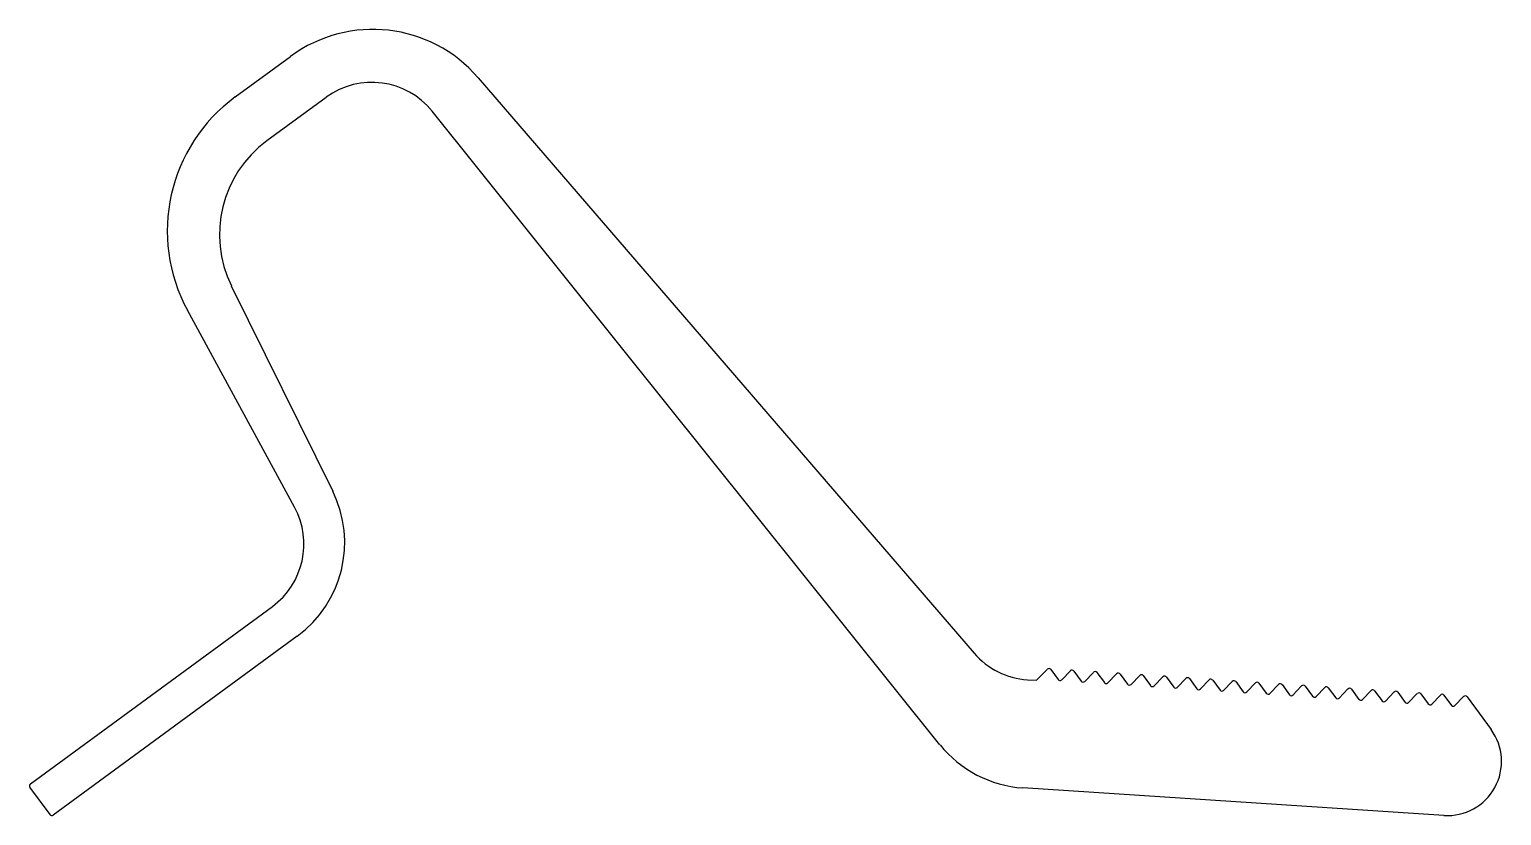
# Model space of a CAD drawing. Extents: x 9 to 200, y 7 to 109.
import ezdxf

# ---------------------------------------------------------------- set-up
doc = ezdxf.new("R2010")
doc.units = 0
doc.layers.get('0').update_dxf_attribs({"linetype": 'CONTINUOUS'})

msp = doc.modelspace()

# ---------------------------------------------------------------- linework, layer by layer
for p, q in [((35.69, 100.32), (42.85, 105.57)), ((67.13, 102.81), (131.29, 28.36)), ((47.46, 100.27), (39.76, 94.63)), ((126.88, 16.51), (61.18, 98.47)), ((35.18, 75.9), (48.3, 49.3)), ((43.36, 47.23), (29.51, 72.72)), ((9.18, 11.43), (40.49, 34.4)), ((43.72, 30.57), (12.14, 7.4)), ((138.21, 24.91), (139.39, 24.84)), ((139.39, 24.84), (140.75, 26.26)), ((141.21, 26.23), (142.17, 24.93)), ((142.63, 24.9), (143.75, 26.07)), ((144.2, 26.04), (145.16, 24.73)), ((145.62, 24.7), (146.74, 25.87)), ((147.2, 25.84), (148.16, 24.54)), ((148.61, 24.51), (149.73, 25.68)), ((150.19, 25.65), (151.15, 24.34)), ((151.61, 24.31), (152.73, 25.48)), ((153.19, 25.45), (154.14, 24.15)), ((154.6, 24.12), (155.72, 25.29)), ((156.18, 25.26), (157.14, 23.95)), ((157.59, 23.92), (158.71, 25.09)), ((159.17, 25.06), (160.13, 23.75)), ((160.59, 23.72), (161.71, 24.89)), ((162.17, 24.86), (163.12, 23.56)), ((163.58, 23.53), (164.7, 24.7)), ((165.16, 24.67), (166.12, 23.36)), ((166.58, 23.33), (167.69, 24.5)), ((168.15, 24.47), (169.11, 23.17)), ((169.57, 23.14), (170.69, 24.31)), ((171.15, 24.28), (172.1, 22.97)), ((172.56, 22.94), (173.68, 24.11)), ((174.14, 24.08), (175.1, 22.77)), ((175.56, 22.74), (176.68, 23.91)), ((177.13, 23.88), (178.09, 22.58)), ((178.55, 22.55), (179.67, 23.72)), ((180.13, 23.69), (181.08, 22.38)), ((181.54, 22.35), (182.66, 23.52)), ((183.12, 23.49), (184.08, 22.19)), ((184.54, 22.16), (185.66, 23.33)), ((186.11, 23.3), (187.07, 21.99)), ((187.53, 21.96), (188.65, 23.13)), ((189.11, 23.1), (190.07, 21.8)), ((190.52, 21.77), (191.64, 22.93)), ((192.1, 22.9), (193.06, 21.6)), ((193.52, 21.57), (194.64, 22.74)), ((195.1, 22.71), (198.19, 18.48)), ((11.72, 7.47), (9.12, 11.01)), ((192.09, 7.36), (137.61, 10.92))]:
    msp.add_line(p, q)
for centre, radius, start, end in [((53.49, 91.06), 18, 40.7567, 126.2567), ((53.38, 92.21), 10, 38.7193, 126.2567), ((48.4, 82.98), 21.5, 126.2567, 208.5247), ((48.64, 82.53), 15, 126.2567, 206.2567), ((34.85, 42.66), 15, 306.2567, 26.2567), ((34.58, 42.46), 10, 306.2567, 28.5247), ((138.86, 34.89), 10, 220.7567, 266.2567), ((140.97, 26.06), 0.3, 36.2567, 136.2567), ((142.41, 25.11), 0.3, 216.2567, 316.2567), ((143.96, 25.86), 0.3, 36.2567, 136.2567), ((146.96, 25.67), 0.3, 36.2567, 136.2567), ((149.95, 25.47), 0.3, 36.2567, 136.2567), ((152.94, 25.27), 0.3, 36.2567, 136.2567), ((155.94, 25.08), 0.3, 36.2567, 136.2567), ((158.93, 24.88), 0.3, 36.2567, 136.2567), ((161.92, 24.69), 0.3, 36.2567, 136.2567), ((164.92, 24.49), 0.3, 36.2567, 136.2567), ((145.4, 24.91), 0.3, 216.2567, 316.2567), ((148.4, 24.71), 0.3, 216.2567, 316.2567), ((151.39, 24.52), 0.3, 216.2567, 316.2567), ((154.38, 24.32), 0.3, 216.2567, 316.2567), ((157.38, 24.13), 0.3, 216.2567, 316.2567), ((160.37, 23.93), 0.3, 216.2567, 316.2567), ((163.37, 23.74), 0.3, 216.2567, 316.2567), ((166.36, 23.54), 0.3, 216.2567, 316.2567), ((167.91, 24.29), 0.3, 36.2567, 136.2567), ((169.35, 23.34), 0.3, 216.2567, 316.2567), ((170.91, 24.1), 0.3, 36.2567, 136.2567), ((172.35, 23.15), 0.3, 216.2567, 316.2567), ((173.9, 23.9), 0.3, 36.2567, 136.2567), ((176.89, 23.71), 0.3, 36.2567, 136.2567), ((179.89, 23.51), 0.3, 36.2567, 136.2567), ((182.88, 23.31), 0.3, 36.2567, 136.2567), ((185.87, 23.12), 0.3, 36.2567, 136.2567), ((188.87, 22.92), 0.3, 36.2567, 136.2567), ((191.86, 22.73), 0.3, 36.2567, 136.2567), ((175.34, 22.95), 0.3, 216.2567, 316.2567), ((178.33, 22.76), 0.3, 216.2567, 316.2567), ((181.33, 22.56), 0.3, 216.2567, 316.2567), ((184.32, 22.36), 0.3, 216.2567, 316.2567), ((187.31, 22.17), 0.3, 216.2567, 316.2567), ((190.31, 21.97), 0.3, 216.2567, 316.2567), ((193.3, 21.78), 0.3, 216.2567, 316.2567), ((194.85, 22.53), 0.3, 36.2567, 136.2567), ((192.55, 14.34), 7, 266.2567, 36.2567), ((138.59, 25.89), 15, 218.7193, 266.2567), ((9.36, 11.19), 0.3, 126.2567, 216.2567), ((11.96, 7.64), 0.3, 216.2567, 306.2567)]:
    msp.add_arc(centre, radius, start, end)

doc.saveas('drawing.dxf')
